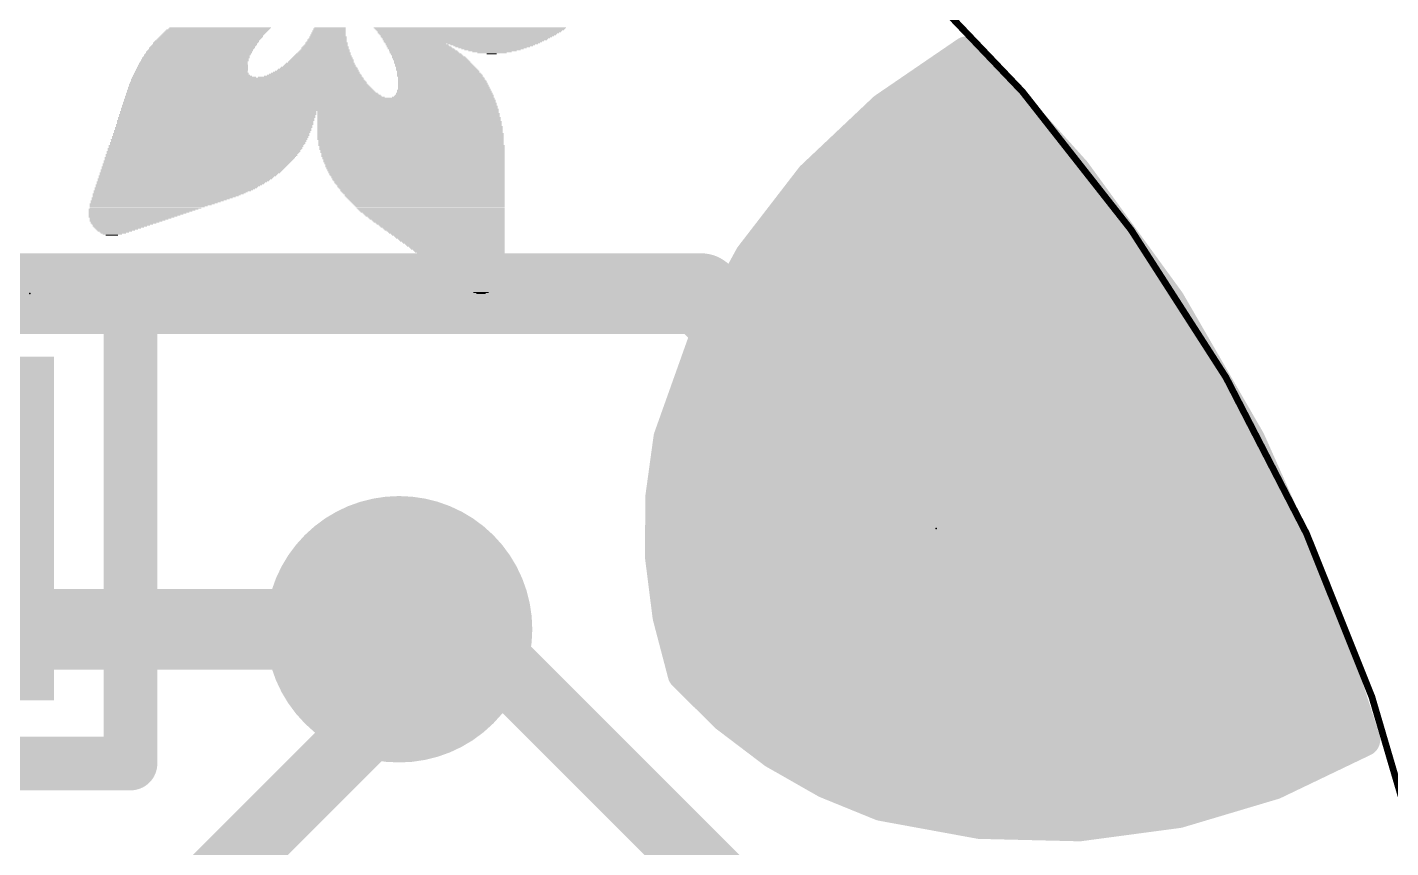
# Model space of a CAD drawing. Extents: x -14.2 to 11.8, y -7.1 to 7.1.
# Drawn here: x 1.51 to 6.67, y 1.71 to 4.82 of the extents above; entities that cross this region are included whole.
import ezdxf

# ---------------------------------------------------------------- set-up
doc = ezdxf.new("R2010")
doc.units = 0
for name, color, linetype in [('1', 12, 'CONTINUOUS'), ('16', 132, 'CONTINUOUS'), ('17', 110, 'CONTINUOUS'), ('18', 110, 'CONTINUOUS'), ('20', 53, 'CONTINUOUS'), ('21', 40, 'CONTINUOUS'), ('23', 53, 'CONTINUOUS')]:
    doc.layers.add(name, color=color, linetype=linetype)

# ---------------------------------------------------------------- blocks, each defined once
blk = doc.blocks.new('RECT')
blk.add_solid([(-0.5, -0.5), (0.5, -0.5), (-0.5, 0.5), (0.5, 0.5)])
blk = doc.blocks.new('ROUNDP')
at = {"const_width": 0.5}
blk.add_lwpolyline([(0, -0.25, 1), (0, 0.25, 1), (0, -0.25)], format="xyb", dxfattribs=at)
blk = doc.blocks.new('ROUNDV')
at = {"const_width": 0.5}
blk.add_lwpolyline([(0, -0.25, 1), (0, 0.25, 1), (0, -0.25)], format="xyb", dxfattribs=at)

msp = doc.modelspace()

# ---------------------------------------------------------------- linework, layer by layer
at = {"layer": '1'}
for points, const_width in [([(5.069, 4.72), (4.7579, 4.5072)], 0.127), ([(5.0383, 4.699), (5.088, 4.699)], 0.127), ([(5.4749, 4.2692), (5.069, 4.72)], 0.127), ([(4.8527, 4.572), (5.2023, 4.572)], 0.127), ([(4.7579, 4.5072), (4.484, 4.2483)], 0.127), ([(4.6921, 4.445), (5.3167, 4.445)], 0.127), ([(4.5577, 4.318), (5.431, 4.318)], 0.127), ([(5.8315, 3.7784), (5.4749, 4.2692)], 0.127), ([(4.484, 4.2483), (4.2539, 3.9497)], 0.127), ([(4.4398, 4.191), (5.5318, 4.191)], 0.127), ([(4.342, 4.064), (5.624, 4.064)], 0.127), ([(4.2539, 3.9497), (4.0733, 3.6189)], 0.127), ([(4.2469, 3.937), (5.7163, 3.937)], 0.127), ([(4.1776, 3.81), (5.8086, 3.81)], 0.127), ([(6.1348, 3.2531), (5.8315, 3.7784)], 0.127), ([(4.1083, 3.683), (5.8866, 3.683)], 0.127), ([(4.0733, 3.6189), (3.9468, 3.2638)], 0.127), ([(4.0509, 3.556), (5.9599, 3.556)], 0.127), ([(4.0057, 3.429), (6.0333, 3.429)], 0.127), ([(3.9604, 3.302), (6.1066, 3.302)], 0.127), ([(3.9468, 3.2638), (3.916, 3.0399)], 0.127), ([(6.3816, 2.6989), (6.1348, 3.2531)], 0.127), ([(3.9346, 3.175), (6.1696, 3.175)], 0.127), ([(3.916, 3.0399), (3.9148, 2.8139)], 0.127), ([(3.9172, 3.048), (6.2261, 3.048)], 0.127), ([(1.016, 2.921), (1.397, 2.54)], 0.3048), ([(3.9154, 2.921), (6.2827, 2.921)], 0.127), ([(3.9148, 2.8139), (3.9431, 2.5896)], 0.127), ([(3.9173, 2.794), (6.3392, 2.794)], 0.127), ([(6.569, 2.122), (6.3816, 2.6989)], 0.127), ([(1.397, 2.54), (2.921, 2.54)], 0.3048), ([(3.9333, 2.667), (6.3919, 2.667)], 0.127), ([(3.9431, 2.5896), (4.0004, 2.371)], 0.127), ([(3.9561, 2.54), (6.4332, 2.54)], 0.127), ([(3.9894, 2.413), (6.4745, 2.413)], 0.127), ([(4.0004, 2.371), (4.1611, 2.2121)], 0.127), ([(4.0863, 2.286), (6.5157, 2.286)], 0.127), ([(4.1611, 2.2121), (4.3411, 2.0755)], 0.127), ([(4.231, 2.159), (6.557, 2.159)], 0.127), ([(6.2292, 1.959), (6.569, 2.122)], 0.127), ([(4.3411, 2.0755), (4.5375, 1.9635)], 0.127), ([(4.4174, 2.032), (6.3814, 2.032)], 0.127), ([(4.5375, 1.9635), (4.7468, 1.8782)], 0.127), ([(5.868, 1.8512), (6.2292, 1.959)], 0.127), ([(4.681, 1.905), (6.0483, 1.905)], 0.127), ([(4.7468, 1.8782), (5.1175, 1.8103)], 0.127), ([(5.4944, 1.8012), (5.868, 1.8512)], 0.127), ([(5.1175, 1.8103), (5.4944, 1.8012)], 0.127)]:
    msp.add_lwpolyline(points, dxfattribs=dict(at, const_width=const_width))
for points, const_width in [([(5.0383, 4.7307, 1), (5.0383, 4.6673)], 0.0635), ([(5.0926, 4.7413, 1), (5.0454, 4.6988)], 0.0635), ([(5.087, 4.6938, 1), (5.0511, 4.7462)], 0.0635), ([(5.088, 4.6673, 1), (5.088, 4.7307)], 0.0635), ([(4.8527, 4.6037, 1), (4.8527, 4.5403)], 0.0635), ([(5.2023, 4.5403, 1), (5.2023, 4.6037)], 0.0635), ([(4.74, 4.5334, 1), (4.7759, 4.481)], 0.0635), ([(4.7797, 4.4841, 1), (4.7361, 4.5303)], 0.0635), ([(4.6921, 4.4768, 1), (4.6921, 4.4133)], 0.0635), ([(5.3167, 4.4133, 1), (5.3167, 4.4768)], 0.0635), ([(4.5577, 4.3498, 1), (4.5577, 4.2863)], 0.0635), ([(5.431, 4.2863, 1), (5.431, 4.3498)], 0.0635), ([(5.5006, 4.2879, 1), (5.4493, 4.2506)], 0.0635), ([(4.4622, 4.2714, 1), (4.5058, 4.2252)], 0.0635), ([(4.5091, 4.2289, 1), (4.4588, 4.2677)], 0.0635), ([(5.4513, 4.248, 1), (5.4985, 4.2905)], 0.0635), ([(4.4398, 4.2227, 1), (4.4398, 4.1593)], 0.0635), ([(5.5318, 4.1593, 1), (5.5318, 4.2227)], 0.0635), ([(4.342, 4.0957, 1), (4.342, 4.0323)], 0.0635), ([(5.624, 4.0323, 1), (5.624, 4.0957)], 0.0635), ([(4.2469, 3.9688, 1), (4.2469, 3.9053)], 0.0635), ([(4.2287, 3.9691, 1), (4.279, 3.9304)], 0.0635), ([(4.2818, 3.9345, 1), (4.226, 3.9649)], 0.0635), ([(5.7163, 3.9053, 1), (5.7163, 3.9688)], 0.0635), ([(4.1776, 3.8418, 1), (4.1776, 3.7782)], 0.0635), ([(5.8086, 3.7782, 1), (5.8086, 3.8418)], 0.0635), ([(5.859, 3.7943, 1), (5.804, 3.7626)], 0.0635), ([(5.8058, 3.7598, 1), (5.8572, 3.7971)], 0.0635), ([(4.1083, 3.7148, 1), (4.1083, 3.6513)], 0.0635), ([(5.8866, 3.6513, 1), (5.8866, 3.7148)], 0.0635), ([(4.0455, 3.6341, 1), (4.1012, 3.6037)], 0.0635), ([(4.1033, 3.6082, 1), (4.0434, 3.6295)], 0.0635), ([(4.0509, 3.5878, 1), (4.0509, 3.5242)], 0.0635), ([(5.9599, 3.5242, 1), (5.9599, 3.5878)], 0.0635), ([(4.0057, 3.4608, 1), (4.0057, 3.3973)], 0.0635), ([(6.0333, 3.3973, 1), (6.0333, 3.4608)], 0.0635), ([(3.9604, 3.3338, 1), (3.9604, 3.2702)], 0.0635), ([(6.1066, 3.2702, 1), (6.1066, 3.3338)], 0.0635), ([(3.9169, 3.2745, 1), (3.9767, 3.2532)], 0.0635), ([(3.9782, 3.2595, 1), (3.9153, 3.2681)], 0.0635), ([(6.1638, 3.266, 1), (6.1058, 3.2402)], 0.0635), ([(6.1073, 3.2372, 1), (6.1623, 3.269)], 0.0635), ([(3.9346, 3.2068, 1), (3.9346, 3.1433)], 0.0635), ([(6.1696, 3.1433, 1), (6.1696, 3.2068)], 0.0635), ([(3.9478, 3.0397, 1), (3.8843, 3.0401)], 0.0635), ([(3.9172, 3.0798, 1), (3.9172, 3.0162)], 0.0635), ([(6.2261, 3.0162, 1), (6.2261, 3.0798)], 0.0635), ([(3.8846, 3.0442, 1), (3.9475, 3.0356)], 0.0635), ([(3.9154, 2.9528, 1), (3.9154, 2.8893)], 0.0635), ([(6.2827, 2.8893, 1), (6.2827, 2.9528)], 0.0635), ([(3.9463, 2.8179, 1), (3.8833, 2.8099)], 0.0635), ([(3.8831, 2.8141, 1), (3.9466, 2.8137)], 0.0635), ([(3.9173, 2.8258, 1), (3.9173, 2.7622)], 0.0635), ([(6.3392, 2.7622, 1), (6.3392, 2.8258)], 0.0635), ([(6.4118, 2.7087, 1), (6.3514, 2.6891)], 0.0635), ([(6.3526, 2.686, 1), (6.4106, 2.7118)], 0.0635), ([(2.921, 2.4638, 1), (2.921, 2.6162)], 0.1524), ([(3.9333, 2.6988, 1), (3.9333, 2.6353)], 0.0635), ([(6.3919, 2.6353, 1), (6.3919, 2.6988)], 0.0635), ([(1.3431, 2.4861, 1), (1.4509, 2.5939)], 0.1524), ([(3.9738, 2.5977, 1), (3.9124, 2.5816)], 0.0635), ([(3.9116, 2.5857, 1), (3.9746, 2.5936)], 0.0635), ([(3.9561, 2.5718, 1), (3.9561, 2.5082)], 0.0635), ([(6.4332, 2.5082, 1), (6.4332, 2.5718)], 0.0635), ([(3.9894, 2.4448, 1), (3.9894, 2.3813)], 0.0635), ([(6.4745, 2.3813, 1), (6.4745, 2.4448)], 0.0635), ([(4.0227, 2.3936, 1), (3.978, 2.3484)], 0.0635), ([(3.9697, 2.363, 1), (4.0311, 2.379)], 0.0635), ([(4.0863, 2.3178, 1), (4.0863, 2.2542)], 0.0635), ([(6.5157, 2.2542, 1), (6.5157, 2.3178)], 0.0635), ([(4.1803, 2.2374, 1), (4.1419, 2.1868)], 0.0635), ([(4.1387, 2.1895, 1), (4.1834, 2.2346)], 0.0635), ([(4.231, 2.1908, 1), (4.231, 2.1273)], 0.0635), ([(6.557, 2.1273, 1), (6.557, 2.1908)], 0.0635), ([(6.5828, 2.0933, 1), (6.5553, 2.1506)], 0.0635), ([(4.3569, 2.103, 1), (4.3254, 2.0479)], 0.0635), ([(4.3219, 2.0502, 1), (4.3603, 2.1008)], 0.0635), ([(6.5388, 2.1121, 1), (6.5992, 2.1318)], 0.0635), ([(4.4174, 2.0638, 1), (4.4174, 2.0002)], 0.0635), ([(6.3814, 2.0002, 1), (6.3814, 2.0638)], 0.0635), ([(4.5495, 1.9929, 1), (4.5255, 1.9341)], 0.0635), ([(4.5218, 1.9359, 1), (4.5532, 1.9911)], 0.0635), ([(6.2154, 1.9876, 1), (6.2429, 1.9303)], 0.0635), ([(6.2382, 1.9286, 1), (6.2201, 1.9894)], 0.0635), ([(4.681, 1.9367, 1), (4.681, 1.8733)], 0.0635), ([(6.0483, 1.8733, 1), (6.0483, 1.9367)], 0.0635), ([(4.7525, 1.9094, 1), (4.7411, 1.8469)], 0.0635), ([(4.7348, 1.8488, 1), (4.7588, 1.9076)], 0.0635), ([(5.8589, 1.8816, 1), (5.877, 1.8207)], 0.0635), ([(5.8722, 1.8197, 1), (5.8638, 1.8826)], 0.0635), ([(5.1183, 1.842, 1), (5.1168, 1.7785)], 0.0635), ([(5.1118, 1.779, 1), (5.1233, 1.8415)], 0.0635), ([(5.4902, 1.8327, 1), (5.4986, 1.7697)], 0.0635), ([(5.4936, 1.7694, 1), (5.4951, 1.8329)], 0.0635)]:
    msp.add_lwpolyline(points, format="xyb", dxfattribs=dict(at, const_width=const_width))
at = {"layer": '16'}
for points, const_width in [([(5.069, 4.72), (4.7579, 4.5072)], 0.127), ([(5.0383, 4.699), (5.088, 4.699)], 0.127), ([(5.4749, 4.2692), (5.069, 4.72)], 0.127), ([(4.8527, 4.572), (5.2023, 4.572)], 0.127), ([(4.7579, 4.5072), (4.484, 4.2483)], 0.127), ([(4.6921, 4.445), (5.3167, 4.445)], 0.127), ([(4.5577, 4.318), (5.431, 4.318)], 0.127), ([(5.8315, 3.7784), (5.4749, 4.2692)], 0.127), ([(4.484, 4.2483), (4.2539, 3.9497)], 0.127), ([(4.4398, 4.191), (5.5318, 4.191)], 0.127), ([(4.342, 4.064), (5.624, 4.064)], 0.127), ([(4.2539, 3.9497), (4.0733, 3.6189)], 0.127), ([(4.2469, 3.937), (5.7163, 3.937)], 0.127), ([(4.064, 3.81), (-4.064, 3.81)], 0.3048), ([(4.953, 2.921), (4.064, 3.81)], 0.3048), ([(4.1776, 3.81), (5.8086, 3.81)], 0.127), ([(6.1348, 3.2531), (5.8315, 3.7784)], 0.127), ([(4.1083, 3.683), (5.8866, 3.683)], 0.127), ([(4.0733, 3.6189), (3.9468, 3.2638)], 0.127), ([(4.0509, 3.556), (5.9599, 3.556)], 0.127), ([(4.0057, 3.429), (6.0333, 3.429)], 0.127), ([(3.9604, 3.302), (6.1066, 3.302)], 0.127), ([(3.9468, 3.2638), (3.916, 3.0399)], 0.127), ([(6.3816, 2.6989), (6.1348, 3.2531)], 0.127), ([(3.9346, 3.175), (6.1696, 3.175)], 0.127), ([(3.916, 3.0399), (3.9148, 2.8139)], 0.127), ([(3.9172, 3.048), (6.2261, 3.048)], 0.127), ([(3.9154, 2.921), (6.2827, 2.921)], 0.127), ([(3.9148, 2.8139), (3.9431, 2.5896)], 0.127), ([(3.9173, 2.794), (6.3392, 2.794)], 0.127), ([(6.569, 2.122), (6.3816, 2.6989)], 0.127), ([(3.9333, 2.667), (6.3919, 2.667)], 0.127), ([(3.175, 2.54), (2.921, 2.54)], 0.254), ([(2.921, 2.286), (2.921, 2.54)], 0.254), ([(5.207, 0.508), (3.175, 2.54)], 0.254), ([(3.9431, 2.5896), (4.0004, 2.371)], 0.127), ([(3.9561, 2.54), (6.4332, 2.54)], 0.127), ([(3.9894, 2.413), (6.4745, 2.413)], 0.127), ([(4.0004, 2.371), (4.1611, 2.2121)], 0.127), ([(1.524, 0.889), (2.921, 2.286)], 0.254), ([(4.0863, 2.286), (6.5157, 2.286)], 0.127), ([(4.1611, 2.2121), (4.3411, 2.0755)], 0.127), ([(4.231, 2.159), (6.557, 2.159)], 0.127), ([(6.2292, 1.959), (6.569, 2.122)], 0.127), ([(4.3411, 2.0755), (4.5375, 1.9635)], 0.127), ([(4.4174, 2.032), (6.3814, 2.032)], 0.127), ([(4.5375, 1.9635), (4.7468, 1.8782)], 0.127), ([(5.868, 1.8512), (6.2292, 1.959)], 0.127), ([(4.681, 1.905), (6.0483, 1.905)], 0.127), ([(4.7468, 1.8782), (5.1175, 1.8103)], 0.127), ([(5.4944, 1.8012), (5.868, 1.8512)], 0.127), ([(5.1175, 1.8103), (5.4944, 1.8012)], 0.127)]:
    msp.add_lwpolyline(points, dxfattribs=dict(at, const_width=const_width))
for points, const_width in [([(5.0383, 4.7307, 1), (5.0383, 4.6673)], 0.0635), ([(5.0926, 4.7413, 1), (5.0454, 4.6988)], 0.0635), ([(5.087, 4.6938, 1), (5.0511, 4.7462)], 0.0635), ([(5.088, 4.6673, 1), (5.088, 4.7307)], 0.0635), ([(4.8527, 4.6037, 1), (4.8527, 4.5403)], 0.0635), ([(5.2023, 4.5403, 1), (5.2023, 4.6037)], 0.0635), ([(4.74, 4.5334, 1), (4.7759, 4.481)], 0.0635), ([(4.7797, 4.4841, 1), (4.7361, 4.5303)], 0.0635), ([(4.6921, 4.4768, 1), (4.6921, 4.4133)], 0.0635), ([(5.3167, 4.4133, 1), (5.3167, 4.4768)], 0.0635), ([(4.5577, 4.3498, 1), (4.5577, 4.2863)], 0.0635), ([(5.431, 4.2863, 1), (5.431, 4.3498)], 0.0635), ([(5.5006, 4.2879, 1), (5.4493, 4.2506)], 0.0635), ([(4.4622, 4.2714, 1), (4.5058, 4.2252)], 0.0635), ([(4.5091, 4.2289, 1), (4.4588, 4.2677)], 0.0635), ([(5.4513, 4.248, 1), (5.4985, 4.2905)], 0.0635), ([(4.4398, 4.2227, 1), (4.4398, 4.1593)], 0.0635), ([(5.5318, 4.1593, 1), (5.5318, 4.2227)], 0.0635), ([(4.342, 4.0957, 1), (4.342, 4.0323)], 0.0635), ([(5.624, 4.0323, 1), (5.624, 4.0957)], 0.0635), ([(4.2469, 3.9688, 1), (4.2469, 3.9053)], 0.0635), ([(4.2287, 3.9691, 1), (4.279, 3.9304)], 0.0635), ([(4.2818, 3.9345, 1), (4.226, 3.9649)], 0.0635), ([(5.7163, 3.9053, 1), (5.7163, 3.9688)], 0.0635), ([(4.1179, 3.8639, 1), (4.0101, 3.7561)], 0.1524), ([(4.064, 3.7338, 1), (4.064, 3.8862)], 0.1524), ([(4.1776, 3.8418, 1), (4.1776, 3.7782)], 0.0635), ([(5.8086, 3.7782, 1), (5.8086, 3.8418)], 0.0635), ([(5.859, 3.7943, 1), (5.804, 3.7626)], 0.0635), ([(5.8058, 3.7598, 1), (5.8572, 3.7971)], 0.0635), ([(4.1083, 3.7148, 1), (4.1083, 3.6513)], 0.0635), ([(5.8866, 3.6513, 1), (5.8866, 3.7148)], 0.0635), ([(4.0455, 3.6341, 1), (4.1012, 3.6037)], 0.0635), ([(4.1033, 3.6082, 1), (4.0434, 3.6295)], 0.0635), ([(4.0509, 3.5878, 1), (4.0509, 3.5242)], 0.0635), ([(5.9599, 3.5242, 1), (5.9599, 3.5878)], 0.0635), ([(4.0057, 3.4608, 1), (4.0057, 3.3973)], 0.0635), ([(6.0333, 3.3973, 1), (6.0333, 3.4608)], 0.0635), ([(3.9604, 3.3338, 1), (3.9604, 3.2702)], 0.0635), ([(6.1066, 3.2702, 1), (6.1066, 3.3338)], 0.0635), ([(3.9169, 3.2745, 1), (3.9767, 3.2532)], 0.0635), ([(3.9782, 3.2595, 1), (3.9153, 3.2681)], 0.0635), ([(6.1638, 3.266, 1), (6.1058, 3.2402)], 0.0635), ([(6.1073, 3.2372, 1), (6.1623, 3.269)], 0.0635), ([(3.9346, 3.2068, 1), (3.9346, 3.1433)], 0.0635), ([(6.1696, 3.1433, 1), (6.1696, 3.2068)], 0.0635), ([(3.9478, 3.0397, 1), (3.8843, 3.0401)], 0.0635), ([(3.9172, 3.0798, 1), (3.9172, 3.0162)], 0.0635), ([(6.2261, 3.0162, 1), (6.2261, 3.0798)], 0.0635), ([(3.8846, 3.0442, 1), (3.9475, 3.0356)], 0.0635), ([(4.8991, 2.8671, 1), (5.0069, 2.9749)], 0.1524), ([(3.9154, 2.9528, 1), (3.9154, 2.8893)], 0.0635), ([(6.2827, 2.8893, 1), (6.2827, 2.9528)], 0.0635), ([(3.9463, 2.8179, 1), (3.8833, 2.8099)], 0.0635), ([(3.8831, 2.8141, 1), (3.9466, 2.8137)], 0.0635), ([(3.9173, 2.8258, 1), (3.9173, 2.7622)], 0.0635), ([(6.3392, 2.7622, 1), (6.3392, 2.8258)], 0.0635), ([(6.4118, 2.7087, 1), (6.3514, 2.6891)], 0.0635), ([(6.3526, 2.686, 1), (6.4106, 2.7118)], 0.0635), ([(3.9333, 2.6988, 1), (3.9333, 2.6353)], 0.0635), ([(6.3919, 2.6353, 1), (6.3919, 2.6988)], 0.0635), ([(2.921, 2.6035, 1), (2.921, 2.4765)], 0.127), ([(2.9845, 2.54, 1), (2.8575, 2.54)], 0.127), ([(3.2199, 2.5849, 1), (3.1301, 2.4951)], 0.127), ([(3.175, 2.4765, 1), (3.175, 2.6035)], 0.127), ([(3.9738, 2.5977, 1), (3.9124, 2.5816)], 0.0635), ([(3.9116, 2.5857, 1), (3.9746, 2.5936)], 0.0635), ([(3.9561, 2.5718, 1), (3.9561, 2.5082)], 0.0635), ([(6.4332, 2.5082, 1), (6.4332, 2.5718)], 0.0635), ([(3.9894, 2.4448, 1), (3.9894, 2.3813)], 0.0635), ([(6.4745, 2.3813, 1), (6.4745, 2.4448)], 0.0635), ([(4.0227, 2.3936, 1), (3.978, 2.3484)], 0.0635), ([(2.9659, 2.2411, 1), (2.8761, 2.3309)], 0.127), ([(3.9697, 2.363, 1), (4.0311, 2.379)], 0.0635), ([(2.8575, 2.286, 1), (2.9845, 2.286)], 0.127), ([(4.0863, 2.3178, 1), (4.0863, 2.2542)], 0.0635), ([(6.5157, 2.2542, 1), (6.5157, 2.3178)], 0.0635), ([(4.1803, 2.2374, 1), (4.1419, 2.1868)], 0.0635), ([(4.1387, 2.1895, 1), (4.1834, 2.2346)], 0.0635), ([(4.231, 2.1908, 1), (4.231, 2.1273)], 0.0635), ([(6.557, 2.1273, 1), (6.557, 2.1908)], 0.0635), ([(6.5828, 2.0933, 1), (6.5553, 2.1506)], 0.0635), ([(4.3569, 2.103, 1), (4.3254, 2.0479)], 0.0635), ([(4.3219, 2.0502, 1), (4.3603, 2.1008)], 0.0635), ([(6.5388, 2.1121, 1), (6.5992, 2.1318)], 0.0635), ([(4.4174, 2.0638, 1), (4.4174, 2.0002)], 0.0635), ([(6.3814, 2.0002, 1), (6.3814, 2.0638)], 0.0635), ([(4.5495, 1.9929, 1), (4.5255, 1.9341)], 0.0635), ([(4.5218, 1.9359, 1), (4.5532, 1.9911)], 0.0635), ([(6.2154, 1.9876, 1), (6.2429, 1.9303)], 0.0635), ([(6.2382, 1.9286, 1), (6.2201, 1.9894)], 0.0635), ([(4.681, 1.9367, 1), (4.681, 1.8733)], 0.0635), ([(6.0483, 1.8733, 1), (6.0483, 1.9367)], 0.0635), ([(4.7525, 1.9094, 1), (4.7411, 1.8469)], 0.0635), ([(4.7348, 1.8488, 1), (4.7588, 1.9076)], 0.0635), ([(5.8589, 1.8816, 1), (5.877, 1.8207)], 0.0635), ([(5.8722, 1.8197, 1), (5.8638, 1.8826)], 0.0635), ([(5.1183, 1.842, 1), (5.1168, 1.7785)], 0.0635), ([(5.1118, 1.779, 1), (5.1233, 1.8415)], 0.0635), ([(5.4902, 1.8327, 1), (5.4986, 1.7697)], 0.0635), ([(5.4936, 1.7694, 1), (5.4951, 1.8329)], 0.0635)]:
    msp.add_lwpolyline(points, format="xyb", dxfattribs=dict(at, const_width=const_width))
at = {"layer": '20', "const_width": 0.0254}
msp.add_lwpolyline([(0, -6.985, 1), (0, 6.985, 1), (0, -6.985)], format="xyb", dxfattribs=at)
at = {"layer": '21', "const_width": 0.2032}
for points in [[(-1.905, 3.81), (1.905, 3.81)], [(1.905, 3.81), (1.905, 2.032)], [(1.905, 2.032), (-1.905, 2.032)]]:
    msp.add_lwpolyline(points, dxfattribs=at)
at = {"layer": '21', "const_width": 0.1016}
for points in [[(1.9558, 3.81, 1), (1.8542, 3.81)], [(1.905, 3.7592, 1), (1.905, 3.8608)], [(1.905, 1.9812, 1), (1.905, 2.0828)], [(1.8542, 2.032, 1), (1.9558, 2.032)]]:
    msp.add_lwpolyline(points, format="xyb", dxfattribs=at)
at = {"layer": '23'}
for p in [(1.524, 3.81), (4.953, 2.921)]:
    msp.add_point(p, dxfattribs=at)

# ---------------------------------------------------------------- block references
at = {"layer": '1', "xscale": 1.2, "yscale": 1.3}
msp.add_blockref('RECT', (1.016, 2.921), dxfattribs=at)
at = {"layer": '17', "xscale": 2.1844, "yscale": 2.1844, "rotation": 300}
msp.add_blockref('ROUNDP', (4.953, 2.921), dxfattribs=at)
msp.add_blockref('ROUNDP', (4.953, 2.921), dxfattribs=at)
at = {"layer": '18', "xscale": 1.008, "yscale": 1.008}
msp.add_blockref('ROUNDV', (2.921, 2.54), dxfattribs=at)
msp.add_blockref('ROUNDV', (2.921, 2.54), dxfattribs=at)
at = {"layer": '21'}
for p, xscale, yscale in [((2.2231, 4.7968), 0.3886, 0.0038), ((2.2269, 4.8006), 0.3887, 0.0038), ((2.2308, 4.8044), 0.3887, 0.0038), ((2.2346, 4.8082), 0.3886, 0.0038), ((2.2403, 4.812), 0.3848, 0.0038), ((2.2441, 4.8158), 0.3848, 0.0038), ((2.6537, 4.7968), 0.1295, 0.0038), ((2.6556, 4.8044), 0.1257, 0.0038), ((2.6556, 4.8006), 0.1257, 0.0038), ((2.6575, 4.812), 0.1219, 0.0038), ((2.6575, 4.8082), 0.1219, 0.0038), ((2.6594, 4.8158), 0.1181, 0.0038), ((3.189, 4.8158), 0.7277, 0.0038), ((3.189, 4.812), 0.7201, 0.0038), ((3.189, 4.8082), 0.7125, 0.0038), ((3.1871, 4.8044), 0.7011, 0.0038), ((3.1871, 4.8006), 0.6934, 0.0038), ((3.1833, 4.7968), 0.6858, 0.0038), ((2.1774, 4.7435), 0.3962, 0.0039), ((2.1812, 4.7473), 0.3962, 0.0038), ((2.185, 4.7511), 0.3963, 0.0038), ((2.1888, 4.7587), 0.3963, 0.0038), ((2.1869, 4.7549), 0.3925, 0.0038), ((2.1926, 4.7625), 0.3963, 0.0038), ((2.1946, 4.7663), 0.3925, 0.0038), ((2.1984, 4.7701), 0.3924, 0.0038), ((2.2022, 4.7739), 0.3924, 0.0038), ((2.206, 4.7777), 0.3924, 0.0038), ((2.2098, 4.7816), 0.3924, 0.0039), ((2.2117, 4.7854), 0.3886, 0.0038), ((2.2155, 4.7892), 0.3886, 0.0038), ((2.2193, 4.793), 0.3886, 0.0038), ((2.6423, 4.7435), 0.1753, 0.0039), ((2.6423, 4.7473), 0.1677, 0.0038), ((2.6442, 4.7511), 0.1639, 0.0038), ((2.6461, 4.7587), 0.1601, 0.0038), ((2.6461, 4.7549), 0.1601, 0.0038), ((2.646, 4.7625), 0.1524, 0.0038), ((2.648, 4.7701), 0.1485, 0.0038), ((2.648, 4.7663), 0.1485, 0.0038), ((2.6499, 4.7739), 0.1447, 0.0038), ((2.6518, 4.7816), 0.1409, 0.0039), ((2.6518, 4.7777), 0.1409, 0.0038), ((2.6518, 4.7892), 0.1333, 0.0038), ((2.6518, 4.7854), 0.1333, 0.0038), ((2.6537, 4.793), 0.1295, 0.0038), ((3.1814, 4.793), 0.6743, 0.0038), ((3.1814, 4.7892), 0.6667, 0.0038), ((3.1795, 4.7854), 0.6553, 0.0038), ((3.1757, 4.7816), 0.6477, 0.0039), ((3.1738, 4.7777), 0.6363, 0.0038), ((3.1718, 4.7739), 0.6248, 0.0038), ((3.1699, 4.7701), 0.621, 0.0038), ((3.1661, 4.7663), 0.6058, 0.0038), ((3.1623, 4.7625), 0.5982, 0.0038), ((3.1604, 4.7587), 0.5868, 0.0038), ((2.9851, 4.7549), 0.2286, 0.0038), ((2.9889, 4.7511), 0.2363, 0.0038), ((2.9928, 4.7473), 0.2363, 0.0038), ((2.9966, 4.7435), 0.2439, 0.0039), ((3.2747, 4.7549), 0.3429, 0.0038), ((3.2747, 4.7511), 0.32, 0.0038), ((3.2766, 4.7473), 0.301, 0.0038), ((3.2747, 4.7435), 0.282, 0.0039), ((2.1488, 4.6939), 0.4077, 0.0038), ((2.1526, 4.7015), 0.4077, 0.0038), ((2.1507, 4.6977), 0.4039, 0.0038), ((2.1545, 4.7054), 0.4039, 0.0039), ((2.1583, 4.713), 0.4039, 0.0038), ((2.1564, 4.7092), 0.4001, 0.0038), ((2.1603, 4.7168), 0.4001, 0.0038), ((2.1641, 4.7244), 0.4, 0.0038), ((2.1641, 4.7206), 0.4, 0.0038), ((2.1679, 4.7282), 0.4, 0.0038), ((2.1698, 4.732), 0.3962, 0.0038), ((2.1755, 4.7396), 0.4, 0.0038), ((2.1736, 4.7358), 0.3962, 0.0038), ((2.6289, 4.6939), 0.24, 0.0038), ((2.6289, 4.6977), 0.2324, 0.0038), ((2.6308, 4.7015), 0.2286, 0.0038), ((2.6308, 4.7054), 0.221, 0.0039), ((2.6327, 4.7092), 0.2172, 0.0038), ((2.6327, 4.713), 0.2096, 0.0038), ((2.6346, 4.7168), 0.2058, 0.0038), ((2.6366, 4.7206), 0.2019, 0.0038), ((2.6366, 4.7244), 0.1943, 0.0038), ((2.6385, 4.7282), 0.1905, 0.0038), ((2.6404, 4.732), 0.1867, 0.0038), ((2.6404, 4.7396), 0.1791, 0.0038), ((2.6404, 4.7358), 0.1791, 0.0038), ((3.0004, 4.7396), 0.2438, 0.0038), ((3.0042, 4.7358), 0.2514, 0.0038), ((3.008, 4.732), 0.2514, 0.0038), ((3.0118, 4.7282), 0.259, 0.0038), ((3.0156, 4.7244), 0.2591, 0.0038), ((3.0175, 4.7206), 0.2629, 0.0038), ((3.0232, 4.7168), 0.2667, 0.0038), ((3.0252, 4.713), 0.2705, 0.0038), ((3.029, 4.7092), 0.2705, 0.0038), ((3.0328, 4.7054), 0.2781, 0.0039), ((3.0347, 4.7015), 0.2819, 0.0038), ((3.0385, 4.6977), 0.2819, 0.0038), ((3.0404, 4.6939), 0.2858, 0.0038), ((3.2747, 4.7396), 0.259, 0.0038), ((3.2747, 4.7358), 0.2362, 0.0038), ((3.2747, 4.732), 0.2134, 0.0038), ((3.2747, 4.7282), 0.1828, 0.0038), ((3.2728, 4.7244), 0.1486, 0.0038), ((3.2728, 4.7206), 0.1105, 0.0038), ((3.2709, 4.7168), 0.0381, 0.0038), ((2.1355, 4.6444), 0.4344, 0.0038), ((2.1355, 4.6406), 0.4344, 0.0038), ((2.1355, 4.652), 0.4268, 0.0038), ((2.1355, 4.6482), 0.4268, 0.0038), ((2.1375, 4.6596), 0.4229, 0.0038), ((2.1375, 4.6558), 0.4229, 0.0038), ((2.1394, 4.6673), 0.4191, 0.0039), ((2.1394, 4.6634), 0.4191, 0.0038), ((2.1413, 4.6749), 0.4153, 0.0038), ((2.1413, 4.6711), 0.4153, 0.0038), ((2.1431, 4.6825), 0.4115, 0.0038), ((2.1431, 4.6787), 0.4115, 0.0038), ((2.145, 4.6863), 0.4077, 0.0038), ((2.1488, 4.6901), 0.4077, 0.0038), ((2.6023, 4.6406), 0.3467, 0.0038), ((2.6042, 4.6444), 0.3353, 0.0038), ((2.608, 4.6482), 0.3277, 0.0038), ((2.6099, 4.652), 0.3163, 0.0038), ((2.6137, 4.6558), 0.3086, 0.0038), ((2.6137, 4.6596), 0.301, 0.0038), ((2.6175, 4.6634), 0.2934, 0.0038), ((2.6175, 4.6673), 0.2857, 0.0039), ((2.6194, 4.6711), 0.2743, 0.0038), ((2.6213, 4.6749), 0.2705, 0.0038), ((2.6213, 4.6787), 0.2629, 0.0038), ((2.6232, 4.6825), 0.2591, 0.0038), ((2.6251, 4.6863), 0.2476, 0.0038), ((2.627, 4.6901), 0.2438, 0.0038), ((3.0442, 4.6901), 0.2858, 0.0038), ((3.0461, 4.6863), 0.2896, 0.0038), ((3.048, 4.6825), 0.2934, 0.0038), ((3.0518, 4.6787), 0.2934, 0.0038), ((3.0537, 4.6749), 0.2972, 0.0038), ((3.0556, 4.6711), 0.301, 0.0038), ((3.0594, 4.6673), 0.301, 0.0039), ((3.0613, 4.6634), 0.3048, 0.0038), ((3.0632, 4.6596), 0.3086, 0.0038), ((3.0652, 4.6558), 0.3125, 0.0038), ((3.069, 4.652), 0.3125, 0.0038), ((3.069, 4.6482), 0.3125, 0.0038), ((3.0709, 4.6444), 0.3163, 0.0038), ((3.0728, 4.6406), 0.3201, 0.0038), ((2.3546, 4.5911), 0.9182, 0.0039), ((2.3508, 4.6025), 0.903, 0.0038), ((2.3527, 4.5987), 0.9068, 0.0038), ((2.3546, 4.5949), 0.9106, 0.0038), ((2.3508, 4.6101), 0.8953, 0.0038), ((2.3508, 4.6063), 0.8953, 0.0038), ((2.347, 4.6215), 0.8801, 0.0038), ((2.3489, 4.6177), 0.8839, 0.0038), ((2.3508, 4.6139), 0.8877, 0.0038), ((2.145, 4.6292), 0.4686, 0.0039), ((2.3489, 4.6253), 0.8763, 0.0038), ((2.1355, 4.6368), 0.442, 0.0038), ((2.1393, 4.633), 0.4496, 0.0038), ((2.5851, 4.6292), 0.3962, 0.0039), ((2.5946, 4.633), 0.3696, 0.0038), ((2.6004, 4.6368), 0.3581, 0.0038), ((3.0747, 4.6368), 0.3239, 0.0038), ((3.0747, 4.633), 0.3239, 0.0038), ((3.088, 4.5987), 0.3429, 0.0038), ((3.088, 4.5949), 0.3429, 0.0038), ((3.0899, 4.5911), 0.3467, 0.0039), ((3.0785, 4.6292), 0.3238, 0.0039), ((3.0804, 4.6253), 0.3276, 0.0038), ((3.0804, 4.6215), 0.3276, 0.0038), ((3.0823, 4.6177), 0.3314, 0.0038), ((3.0842, 4.6139), 0.3352, 0.0038), ((3.0842, 4.6101), 0.3352, 0.0038), ((3.0861, 4.6063), 0.339, 0.0038), ((3.0861, 4.6025), 0.339, 0.0038), ((2.5813, 4.5453), 1.4021, 0.0038), ((2.5832, 4.5415), 1.4059, 0.0038), ((2.5832, 4.5377), 1.4059, 0.0038), ((2.3698, 4.5568), 0.9716, 0.0038), ((2.3755, 4.553), 0.983, 0.0039), ((2.5832, 4.5491), 1.3983, 0.0038), ((2.3641, 4.5682), 0.9525, 0.0038), ((2.366, 4.5644), 0.9563, 0.0038), ((2.3699, 4.5606), 0.9639, 0.0038), ((2.3584, 4.5796), 0.9334, 0.0038), ((2.3603, 4.5758), 0.9372, 0.0038), ((2.3622, 4.572), 0.941, 0.0038), ((2.3565, 4.5872), 0.922, 0.0038), ((2.3584, 4.5834), 0.9258, 0.0038), ((3.0861, 4.553), 0.3848, 0.0039), ((3.0899, 4.5568), 0.3772, 0.0038), ((3.0918, 4.5606), 0.3734, 0.0038), ((3.0918, 4.5682), 0.3658, 0.0038), ((3.0918, 4.5644), 0.3658, 0.0038), ((3.0899, 4.5796), 0.3544, 0.0038), ((3.0918, 4.5758), 0.3582, 0.0038), ((3.0918, 4.572), 0.3582, 0.0038), ((3.0899, 4.5872), 0.3467, 0.0038), ((3.0918, 4.5834), 0.3505, 0.0038), ((2.2346, 4.4882), 0.7467, 0.0038), ((2.2365, 4.4996), 0.7429, 0.0038), ((2.2365, 4.4958), 0.7429, 0.0038), ((2.2365, 4.492), 0.7429, 0.0038), ((2.5832, 4.5072), 1.4288, 0.0038), ((2.5832, 4.5034), 1.4288, 0.0038), ((2.5813, 4.511), 1.4249, 0.0038), ((2.5813, 4.5225), 1.4173, 0.0038), ((2.5832, 4.5187), 1.4211, 0.0038), ((2.5832, 4.5149), 1.4211, 0.0039), ((2.5813, 4.5339), 1.4097, 0.0038), ((2.5832, 4.5301), 1.4135, 0.0038), ((2.5832, 4.5263), 1.4135, 0.0038), ((2.9547, 4.4996), 0.6858, 0.0038), ((2.9547, 4.4958), 0.6858, 0.0038), ((2.9566, 4.492), 0.6896, 0.0038), ((2.9566, 4.4882), 0.6896, 0.0038), ((2.2193, 4.4386), 0.7468, 0.0039), ((2.2174, 4.4348), 0.743, 0.0038), ((2.2231, 4.4501), 0.7467, 0.0038), ((2.2212, 4.4463), 0.7429, 0.0038), ((2.2212, 4.4425), 0.7429, 0.0038), ((2.2269, 4.4653), 0.7467, 0.0038), ((2.225, 4.4615), 0.7429, 0.0038), ((2.225, 4.4577), 0.7429, 0.0038), ((2.225, 4.4539), 0.7429, 0.0038), ((2.2308, 4.4768), 0.7467, 0.0039), ((2.2288, 4.4729), 0.7429, 0.0038), ((2.2288, 4.4691), 0.7429, 0.0038), ((2.2327, 4.4844), 0.7429, 0.0038), ((2.2327, 4.4806), 0.7429, 0.0038), ((2.9566, 4.4844), 0.6896, 0.0038), ((2.9566, 4.4806), 0.6896, 0.0038), ((2.9585, 4.4768), 0.6934, 0.0039), ((2.9585, 4.4729), 0.6934, 0.0038), ((2.9585, 4.4691), 0.6934, 0.0038), ((2.9585, 4.4653), 0.6934, 0.0038), ((2.9604, 4.4615), 0.6972, 0.0038), ((2.9604, 4.4577), 0.6972, 0.0038), ((2.9604, 4.4539), 0.6972, 0.0038), ((2.9604, 4.4501), 0.6972, 0.0038), ((2.9604, 4.4463), 0.6972, 0.0038), ((2.9623, 4.4425), 0.701, 0.0038), ((2.9623, 4.4386), 0.701, 0.0039), ((2.9623, 4.4348), 0.701, 0.0038), ((2.2022, 4.3929), 0.743, 0.0038), ((2.2003, 4.3891), 0.7391, 0.0038), ((2.2003, 4.3853), 0.7391, 0.0038), ((2.206, 4.4044), 0.743, 0.0038), ((2.206, 4.4005), 0.743, 0.0039), ((2.2041, 4.3967), 0.7392, 0.0038), ((2.2098, 4.4158), 0.743, 0.0038), ((2.2098, 4.412), 0.743, 0.0038), ((2.2098, 4.4082), 0.743, 0.0038), ((2.2155, 4.4272), 0.7468, 0.0038), ((2.2136, 4.4234), 0.743, 0.0038), ((2.2136, 4.4196), 0.743, 0.0038), ((2.2174, 4.431), 0.743, 0.0038), ((2.9623, 4.431), 0.701, 0.0038), ((2.9623, 4.4272), 0.701, 0.0038), ((2.9623, 4.4234), 0.701, 0.0038), ((2.9623, 4.4196), 0.701, 0.0038), ((2.9642, 4.4158), 0.7048, 0.0038), ((2.9642, 4.412), 0.7048, 0.0038), ((2.9642, 4.4082), 0.7048, 0.0038), ((2.9642, 4.4044), 0.7048, 0.0038), ((2.9642, 4.4005), 0.7048, 0.0039), ((2.9642, 4.3967), 0.7048, 0.0038), ((2.9642, 4.3929), 0.7048, 0.0038), ((2.9661, 4.3891), 0.701, 0.0038), ((2.9661, 4.3853), 0.701, 0.0038), ((2.1737, 4.3358), 0.7239, 0.0038), ((2.1737, 4.332), 0.7239, 0.0038), ((2.1812, 4.3472), 0.7315, 0.0038), ((2.1793, 4.3434), 0.7277, 0.0038), ((2.1774, 4.3396), 0.7239, 0.0038), ((2.1869, 4.3586), 0.7353, 0.0038), ((2.185, 4.3548), 0.7315, 0.0038), ((2.1831, 4.351), 0.7277, 0.0038), ((2.1907, 4.3701), 0.7353, 0.0038), ((2.1907, 4.3663), 0.7353, 0.0038), ((2.1888, 4.3624), 0.7315, 0.0039), ((2.1965, 4.3815), 0.7391, 0.0038), ((2.1965, 4.3777), 0.7391, 0.0038), ((2.1946, 4.3739), 0.7353, 0.0038), ((2.9661, 4.3815), 0.701, 0.0038), ((2.9661, 4.3777), 0.701, 0.0038), ((2.9661, 4.3739), 0.701, 0.0038), ((2.968, 4.3701), 0.7048, 0.0038), ((2.9699, 4.3663), 0.701, 0.0038), ((2.9699, 4.3624), 0.701, 0.0039), ((2.9699, 4.3586), 0.701, 0.0038), ((2.9699, 4.3548), 0.701, 0.0038), ((2.9718, 4.351), 0.6972, 0.0038), ((2.9718, 4.3472), 0.6972, 0.0038), ((2.9718, 4.3434), 0.6972, 0.0038), ((2.9737, 4.3396), 0.6934, 0.0038), ((2.9737, 4.3358), 0.6934, 0.0038), ((2.9737, 4.332), 0.6934, 0.0038), ((2.145, 4.2901), 0.6972, 0.0038), ((2.1431, 4.2862), 0.6934, 0.0039), ((2.1412, 4.2824), 0.6896, 0.0038), ((2.1488, 4.2939), 0.6973, 0.0038), ((2.1526, 4.3015), 0.7049, 0.0038), ((2.1507, 4.2977), 0.7011, 0.0038), ((2.1603, 4.3129), 0.7125, 0.0038), ((2.1583, 4.3091), 0.7087, 0.0038), ((2.1564, 4.3053), 0.7049, 0.0038), ((2.1679, 4.3243), 0.7201, 0.0039), ((2.166, 4.3205), 0.7163, 0.0038), ((2.1641, 4.3167), 0.7125, 0.0038), ((2.1717, 4.3282), 0.72, 0.0038), ((2.9737, 4.3282), 0.6934, 0.0038), ((2.9756, 4.3243), 0.6896, 0.0039), ((2.9756, 4.3205), 0.6896, 0.0038), ((2.9775, 4.3167), 0.6858, 0.0038), ((2.9775, 4.3129), 0.6858, 0.0038), ((2.9775, 4.3091), 0.6858, 0.0038), ((2.9794, 4.3053), 0.682, 0.0038), ((2.9794, 4.3015), 0.682, 0.0038), ((2.9813, 4.2977), 0.6782, 0.0038), ((2.9813, 4.2939), 0.6782, 0.0038), ((2.9813, 4.2901), 0.6782, 0.0038), ((2.9832, 4.2862), 0.6744, 0.0039), ((2.9832, 4.2824), 0.6744, 0.0038), ((2.0955, 4.2291), 0.6362, 0.0038), ((2.0994, 4.2329), 0.6439, 0.0038), ((2.1107, 4.2443), 0.6591, 0.0038), ((2.107, 4.2405), 0.6515, 0.0038), ((2.1051, 4.2367), 0.6477, 0.0038), ((2.1202, 4.2558), 0.6705, 0.0038), ((2.1164, 4.252), 0.6629, 0.0038), ((2.1145, 4.2481), 0.6591, 0.0039), ((2.1298, 4.2672), 0.682, 0.0038), ((2.126, 4.2634), 0.6744, 0.0038), ((2.1241, 4.2596), 0.6706, 0.0038), ((2.1374, 4.2786), 0.6896, 0.0038), ((2.1355, 4.2748), 0.6858, 0.0038), ((2.1336, 4.271), 0.682, 0.0038), ((2.9851, 4.2786), 0.6705, 0.0038), ((2.9851, 4.2748), 0.6705, 0.0038), ((2.987, 4.271), 0.6667, 0.0038), ((2.987, 4.2672), 0.6667, 0.0038), ((2.9889, 4.2634), 0.6629, 0.0038), ((2.9889, 4.2596), 0.6629, 0.0038), ((2.9909, 4.2558), 0.6591, 0.0038), ((2.9928, 4.252), 0.6553, 0.0038), ((2.9928, 4.2481), 0.6553, 0.0039), ((2.9947, 4.2443), 0.6515, 0.0038), ((2.9947, 4.2405), 0.6515, 0.0038), ((2.9966, 4.2367), 0.6477, 0.0038), ((2.9985, 4.2329), 0.6439, 0.0038), ((2.9985, 4.2291), 0.6439, 0.0038), ((2.0421, 4.1834), 0.5601, 0.0038), ((2.0383, 4.1796), 0.5525, 0.0038), ((2.0478, 4.1872), 0.5715, 0.0038), ((2.0326, 4.1758), 0.541, 0.0038), ((2.0631, 4.1986), 0.5944, 0.0038), ((2.0574, 4.1948), 0.583, 0.0038), ((2.0535, 4.191), 0.5753, 0.0038), ((2.0764, 4.21), 0.6135, 0.0039), ((2.0726, 4.2062), 0.6058, 0.0038), ((2.0688, 4.2024), 0.5982, 0.0038), ((2.0879, 4.2215), 0.6286, 0.0038), ((2.0841, 4.2177), 0.621, 0.0038), ((2.0803, 4.2139), 0.6134, 0.0038), ((2.0936, 4.2253), 0.6324, 0.0038), ((3.0004, 4.2253), 0.6401, 0.0038), ((3.0023, 4.2215), 0.6363, 0.0038), ((3.0042, 4.2177), 0.6324, 0.0038), ((3.0042, 4.2139), 0.6324, 0.0038), ((3.0061, 4.21), 0.6286, 0.0039), ((3.008, 4.2062), 0.6248, 0.0038), ((3.0099, 4.2024), 0.621, 0.0038), ((3.0099, 4.1986), 0.621, 0.0038), ((3.0118, 4.1948), 0.6172, 0.0038), ((3.0137, 4.191), 0.6134, 0.0038), ((3.0156, 4.1872), 0.6096, 0.0038), ((3.0175, 4.1834), 0.6058, 0.0038), ((3.0175, 4.1796), 0.6058, 0.0038), ((3.0194, 4.1758), 0.602, 0.0038), ((1.9488, 4.1262), 0.4038, 0.0038), ((1.9546, 4.13), 0.4153, 0.0038), ((1.9869, 4.1491), 0.4724, 0.0038), ((1.9812, 4.1453), 0.461, 0.0038), ((1.9736, 4.1415), 0.4458, 0.0038), ((1.9679, 4.1377), 0.4343, 0.0038), ((1.9622, 4.1338), 0.4229, 0.0039), ((2.0059, 4.1605), 0.5029, 0.0038), ((1.9946, 4.1529), 0.4801, 0.0038), ((2.0003, 4.1567), 0.4915, 0.0038), ((2.025, 4.1719), 0.5334, 0.0039), ((2.0193, 4.1681), 0.522, 0.0038), ((2.0136, 4.1643), 0.5106, 0.0038), ((3.0213, 4.1719), 0.5982, 0.0039), ((3.0232, 4.1681), 0.5943, 0.0038), ((3.0252, 4.1643), 0.5905, 0.0038), ((3.0271, 4.1605), 0.5867, 0.0038), ((3.029, 4.1567), 0.5829, 0.0038), ((3.0309, 4.1529), 0.5791, 0.0038), ((3.0328, 4.1491), 0.5753, 0.0038), ((3.0347, 4.1453), 0.5715, 0.0038), ((3.0366, 4.1415), 0.5677, 0.0038), ((3.0385, 4.1377), 0.5639, 0.0038), ((3.0404, 4.1338), 0.5601, 0.0039), ((3.0423, 4.13), 0.5562, 0.0038), ((3.0442, 4.1262), 0.5524, 0.0038), ((1.9431, 4.1224), 0.3924, 0.0038), ((1.9374, 4.1186), 0.381, 0.0038), ((1.9317, 4.1148), 0.3696, 0.0038), ((1.9088, 4.0996), 0.3238, 0.0038), ((1.926, 4.111), 0.3581, 0.0038), ((1.9203, 4.1072), 0.3467, 0.0038), ((1.9146, 4.1034), 0.3353, 0.0038), ((1.905, 4.0957), 0.3086, 0.0039), ((1.8993, 4.0919), 0.2972, 0.0038), ((1.8936, 4.0881), 0.2857, 0.0038), ((1.8879, 4.0843), 0.2743, 0.0038), ((1.8841, 4.0805), 0.2591, 0.0038), ((1.8784, 4.0767), 0.2477, 0.0038), ((1.8745, 4.0729), 0.2324, 0.0038), ((3.0461, 4.1224), 0.5486, 0.0038), ((3.048, 4.1186), 0.5448, 0.0038), ((3.0518, 4.1148), 0.5372, 0.0038), ((3.0537, 4.111), 0.5334, 0.0038), ((3.0556, 4.1072), 0.5296, 0.0038), ((3.0575, 4.1034), 0.5258, 0.0038), ((3.0614, 4.0996), 0.5181, 0.0038), ((3.0633, 4.0957), 0.5143, 0.0039), ((3.0652, 4.0919), 0.5105, 0.0038), ((3.069, 4.0881), 0.5029, 0.0038), ((3.0709, 4.0843), 0.4991, 0.0038), ((3.0728, 4.0805), 0.4953, 0.0038), ((3.0766, 4.0767), 0.4877, 0.0038), ((3.0785, 4.0729), 0.4839, 0.0038), ((1.8707, 4.0691), 0.2172, 0.0038), ((1.865, 4.0653), 0.2058, 0.0038), ((1.8612, 4.0615), 0.1905, 0.0038), ((1.8574, 4.0576), 0.1753, 0.0039), ((1.8536, 4.0538), 0.16, 0.0038), ((1.8498, 4.05), 0.1447, 0.0038), ((1.8459, 4.0462), 0.1295, 0.0038), ((1.8441, 4.0424), 0.1105, 0.0038), ((1.8403, 4.0386), 0.0953, 0.0038), ((1.8364, 4.0348), 0.0724, 0.0038), ((1.8346, 4.031), 0.0457, 0.0038), ((3.0823, 4.0691), 0.4762, 0.0038), ((3.0842, 4.0653), 0.4724, 0.0038), ((3.0861, 4.0615), 0.4686, 0.0038), ((3.0899, 4.0576), 0.461, 0.0039), ((3.0918, 4.0538), 0.4572, 0.0038), ((3.0937, 4.05), 0.4534, 0.0038), ((3.0975, 4.0462), 0.4458, 0.0038), ((3.0995, 4.0424), 0.4419, 0.0038), ((3.1014, 4.0386), 0.4381, 0.0038), ((3.1052, 4.0348), 0.4305, 0.0038), ((3.1071, 4.031), 0.4267, 0.0038), ((3.1109, 4.0272), 0.4191, 0.0038), ((3.1128, 4.0234), 0.4153, 0.0038), ((3.1147, 4.0196), 0.4115, 0.0039), ((3.1185, 4.0157), 0.4038, 0.0038), ((3.1204, 4.0119), 0.4, 0.0038), ((3.1223, 4.0081), 0.3962, 0.0038), ((3.1261, 4.0043), 0.3886, 0.0038), ((3.128, 4.0005), 0.3848, 0.0038), ((3.1318, 3.9967), 0.3772, 0.0038), ((3.1337, 3.9929), 0.3734, 0.0038), ((3.1356, 3.9891), 0.3696, 0.0038), ((3.1395, 3.9853), 0.3619, 0.0038), ((3.1414, 3.9815), 0.3581, 0.0039), ((3.1433, 3.9776), 0.3543, 0.0038), ((3.1471, 3.9738), 0.3467, 0.0038), ((3.149, 3.97), 0.3429, 0.0038), ((3.1509, 3.9662), 0.3391, 0.0038), ((3.1547, 3.9624), 0.3315, 0.0038), ((3.1566, 3.9586), 0.3276, 0.0038), ((3.1604, 3.9548), 0.32, 0.0038), ((3.1623, 3.951), 0.3162, 0.0038), ((3.1642, 3.9472), 0.3124, 0.0038), ((3.168, 3.9434), 0.3048, 0.0039), ((3.1699, 3.9395), 0.301, 0.0038), ((3.1718, 3.9357), 0.2972, 0.0038), ((3.1757, 3.9319), 0.2895, 0.0038), ((3.1776, 3.9281), 0.2857, 0.0038), ((3.1795, 3.9243), 0.2819, 0.0038), ((3.1833, 3.9205), 0.2743, 0.0038), ((3.1852, 3.9167), 0.2705, 0.0038), ((3.189, 3.9129), 0.2629, 0.0038), ((3.1909, 3.9091), 0.2591, 0.0038), ((3.1928, 3.9053), 0.2553, 0.0039), ((3.1966, 3.9014), 0.2476, 0.0038), ((3.1985, 3.8976), 0.2438, 0.0038), ((3.2004, 3.8938), 0.24, 0.0038), ((3.2042, 3.89), 0.2324, 0.0038), ((3.2042, 3.8862), 0.2248, 0.0038), ((3.2061, 3.8824), 0.221, 0.0038), ((3.2099, 3.8786), 0.2134, 0.0038), ((3.2119, 3.8748), 0.2095, 0.0038), ((3.2157, 3.871), 0.2019, 0.0038), ((3.2157, 3.8672), 0.1943, 0.0039), ((3.2176, 3.8633), 0.1905, 0.0038), ((3.2214, 3.8595), 0.1829, 0.0038), ((3.2214, 3.8557), 0.1753, 0.0038), ((3.2233, 3.8519), 0.1715, 0.0038), ((3.2252, 3.8481), 0.16, 0.0038), ((3.2252, 3.8443), 0.1524, 0.0038), ((3.229, 3.8405), 0.1448, 0.0038), ((3.229, 3.8367), 0.1372, 0.0038), ((3.229, 3.8329), 0.1295, 0.0038), ((3.229, 3.8291), 0.1143, 0.0039), ((3.2309, 3.8252), 0.1029, 0.0038), ((3.229, 3.8214), 0.0914, 0.0038), ((3.229, 3.8176), 0.0762, 0.0038), ((3.2309, 3.8138), 0.0572, 0.0038), ((3.2309, 3.81), 0.0343, 0.0038)]:
    msp.add_blockref('RECT', p, dxfattribs=dict(at, xscale=xscale, yscale=yscale))

doc.saveas('drawing.dxf')
